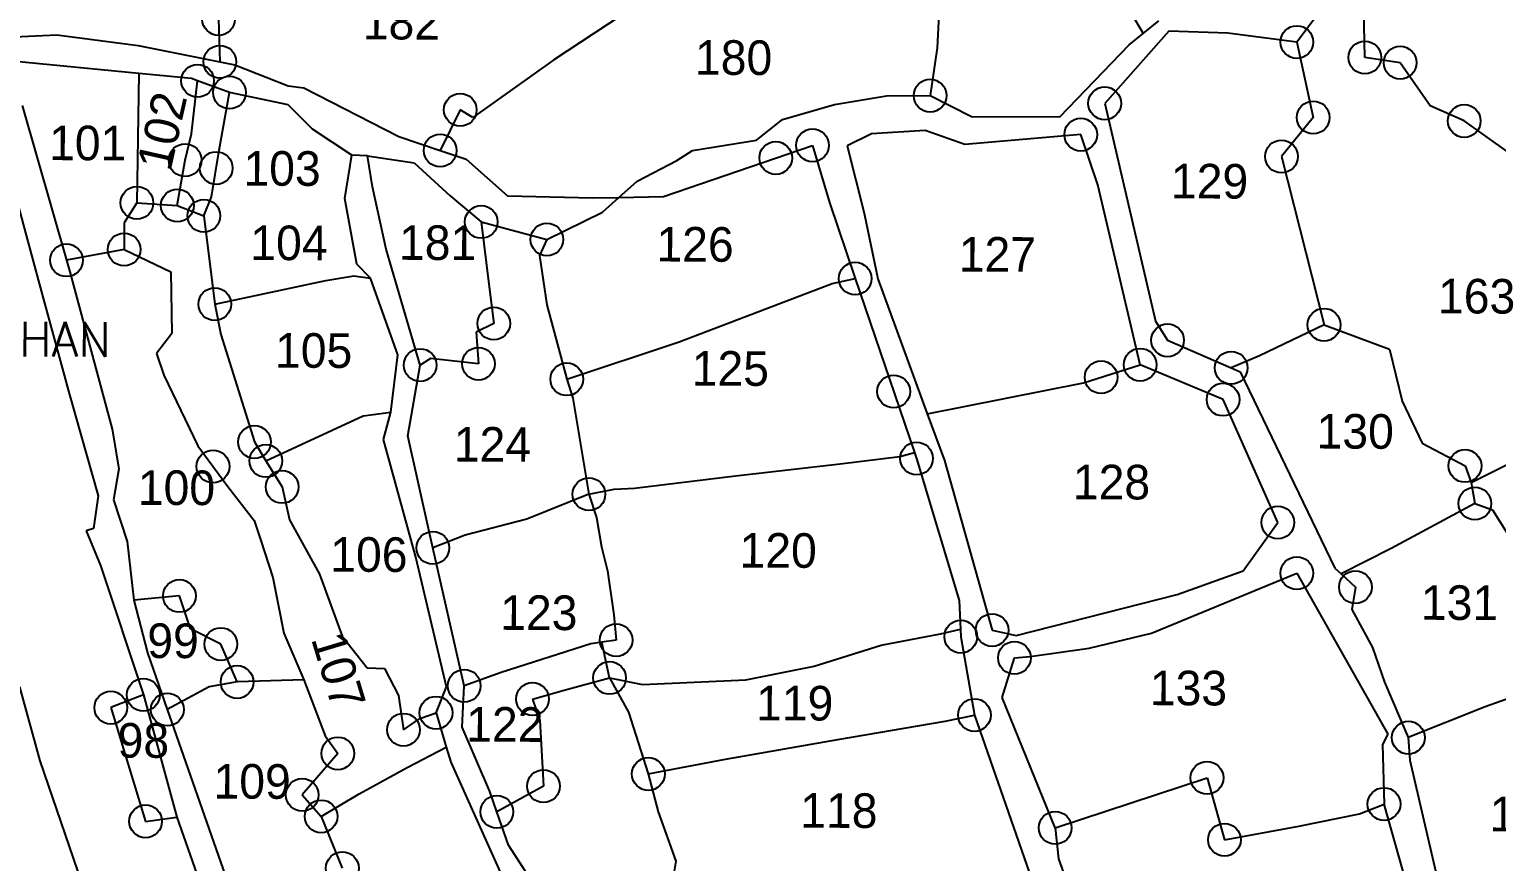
# Model space of a CAD drawing. Header units: metres. Extents: x 281411 to 286097, y 2026212 to 2030446.
# Drawn here: x 283848 to 284644, y 2027824 to 2028275 of the extents above; entities that cross this region are included whole.
import ezdxf
from ezdxf.enums import TextEntityAlignment as Align

# ---------------------------------------------------------------- set-up
doc = ezdxf.new("R2010")
doc.units = ezdxf.units.M
for name, color, linetype in [('POLY_PARCEL', 6, 'Continuous'), ('POLY_ROAD', 30, 'Continuous'), ('TEXT_MAPIN', 7, 'Continuous'), ('TEXT_PARCEL', 7, 'Continuous'), ('V_BOUND_LINE', 7, 'Continuous')]:
    doc.layers.add(name, color=color, linetype=linetype)
doc.styles.get("Standard").update_dxf_attribs({"font": 'simplex.shx'})
doc.styles.add('TEXT_MAP', font='')
doc.styles.get('TEXT_MAP').set_extended_font_data('Kruti Dev 050')

msp = doc.modelspace()

# ---------------------------------------------------------------- linework, layer by layer
for centre in [(283950.66, 2028280.88), (284535.74, 2028268.4), (283951.38, 2028257.62), (284572.6, 2028260.03), (284591.77, 2028257.2), (283939.29, 2028247.38), (283956.6, 2028241), (284336.73, 2028239.3), (284081.8, 2028231.61), (284431.46, 2028235.12), (284544.61, 2028227.41), (284626.57, 2028225.55), (284418.46, 2028218.14), (284070.9, 2028209.55), (284252.97, 2028205.47), (284272.93, 2028212.33), (284527.38, 2028206.27), (283932.5, 2028204.28), (283949.41, 2028200), (283906.36, 2028181.12), (283928.28, 2028179.66), (283942.64, 2028174.11), (284093.2, 2028170.76), (284128.81, 2028161.23), (283868.11, 2028149.96), (283899.4, 2028155.82), (284296.06, 2028140.03), (283948.59, 2028126.16), (284099.97, 2028115.68), (284550.47, 2028114.98), (284465.59, 2028106.52), (284091.65, 2028093.81), (284060.02, 2028093.1), (284429.49, 2028086.49), (284450.73, 2028093.29), (284500.1, 2028091.56), (284139.56, 2028085.38), (284316.97, 2028078.78), (284495.67, 2028074.34), (283970.15, 2028051.35), (283947.64, 2028038.06), (283976.27, 2028041.06), (284329.39, 2028042.38), (284626.96, 2028038.35), (283985.13, 2028026.95), (284151.61, 2028023.02), (284632.29, 2028017.95), (284525.39, 2028007.64), (284066.89, 2027993.89), (284535.74, 2027980.14), (283929.39, 2027967.8), (284567.49, 2027972.6), (284166.35, 2027943.84), (284353.35, 2027945.7), (284370.34, 2027949.27), (283951.87, 2027941.68), (284382.46, 2027934.21), (283960.69, 2027921.1), (284083.94, 2027919), (284162.83, 2027923.31), (283909.84, 2027914.1), (284120.99, 2027911.86), (283892.15, 2027907.18), (283922.85, 2027906.18), (284068.64, 2027904.42), (284360.75, 2027903.15), (284050.99, 2027895.2), (284596.2, 2027890.9), (284015.34, 2027882.36), (284183.83, 2027871.18), (284126.94, 2027864.6), (284486.97, 2027869.08), (283996.06, 2027859.85), (284583.02, 2027854.86), (284006.28, 2027848.16), (284101.65, 2027850.62), (283911.06, 2027845.47), (284404.62, 2027841.94), (284496.41, 2027835.49), (284017.8, 2027820.04)]:
    msp.add_circle(centre, 8.88)
at = {"layer": 'POLY_PARCEL'}
for p, q in [((284439.41, 2028294.98), (284452.27, 2028273.09)), ((284175.9, 2028287.32), (284132.61, 2028258.76)), ((284572.6, 2028260.03), (284572.02, 2028286.2)), ((283950.66, 2028280.88), (283951.38, 2028257.62)), ((284341.4, 2028283.1), (284340.63, 2028265.3)), ((284340.63, 2028265.3), (284336.73, 2028239.3)), ((284535.74, 2028268.4), (284544.61, 2028227.41)), ((284132.61, 2028258.76), (284088.63, 2028227.47)), ((284591.77, 2028257.2), (284572.6, 2028260.03)), ((284608.11, 2028233.85), (284591.77, 2028257.2)), ((283907.47, 2028251.37), (283906.36, 2028181.12)), ((283935.99, 2028218.65), (283939.29, 2028247.38)), ((283951.02, 2028209.68), (283956.6, 2028241)), ((284081.8, 2028231.61), (284070.9, 2028209.55)), ((284088.63, 2028227.47), (284081.8, 2028231.61)), ((284626.57, 2028225.55), (284608.11, 2028233.85)), ((284544.61, 2028227.41), (284527.38, 2028206.27)), ((284731.04, 2028151.14), (284626.57, 2028225.55)), ((283932.5, 2028204.28), (283935.99, 2028218.65)), ((283946.8, 2028184.36), (283951.02, 2028209.68)), ((284527.38, 2028206.27), (284550.47, 2028114.98)), ((283928.28, 2028179.66), (283932.5, 2028204.28)), ((283942.64, 2028174.11), (283946.8, 2028184.36)), ((283906.36, 2028181.12), (283899.46, 2028170.2)), ((283906.36, 2028181.12), (283928.28, 2028179.66)), ((283928.28, 2028179.66), (283942.64, 2028174.11)), ((283899.46, 2028170.2), (283899.4, 2028155.82)), ((283942.64, 2028174.11), (283948.59, 2028126.16)), ((284093.2, 2028170.76), (284097.32, 2028136.92)), ((284128.81, 2028161.23), (284124.8, 2028152.54)), ((283899.4, 2028155.82), (283868.11, 2028149.96)), ((283899.4, 2028155.82), (283924.7, 2028143.78)), ((284124.8, 2028152.54), (284128.79, 2028125.82)), ((283924.7, 2028143.78), (283925.23, 2028110.23)), ((283948.59, 2028126.16), (284008.93, 2028138.9)), ((284008.93, 2028138.9), (284024.01, 2028141.57)), ((284024.01, 2028141.57), (284033.07, 2028140.33)), ((284097.32, 2028136.92), (284099.97, 2028115.68)), ((284200.63, 2028105.64), (284283.66, 2028137.45)), ((284283.66, 2028137.45), (284296.06, 2028140.03)), ((283948.59, 2028126.16), (283951.92, 2028109.63)), ((284128.79, 2028125.82), (284139.56, 2028085.38)), ((284099.97, 2028115.68), (284090.36, 2028110.93)), ((284090.36, 2028110.93), (284091.65, 2028093.81)), ((284550.47, 2028114.98), (284515.46, 2028098.02)), ((284550.47, 2028114.98), (284586.03, 2028101.81)), ((283925.23, 2028110.23), (283916.96, 2028099.31)), ((283951.92, 2028109.63), (283970.15, 2028051.35)), ((284139.56, 2028085.38), (284200.63, 2028105.64)), ((283916.96, 2028099.31), (283921.02, 2028087.65)), ((284065.63, 2028096.67), (284060.02, 2028093.1)), ((284091.65, 2028093.81), (284065.63, 2028096.67)), ((284515.46, 2028098.02), (284500.1, 2028091.56)), ((284586.03, 2028101.81), (284592.87, 2028073.42)), ((283921.02, 2028087.65), (283939.34, 2028049.23)), ((284420, 2028083.46), (284450.73, 2028093.29)), ((284139.56, 2028085.38), (284142.94, 2028075.1)), ((284335.22, 2028066.56), (284420, 2028083.46)), ((284142.94, 2028075.1), (284151.61, 2028023.02)), ((284592.87, 2028073.42), (284603.73, 2028050.78)), ((283976.27, 2028041.06), (284029.13, 2028065.46)), ((284029.13, 2028065.46), (284044.04, 2028067.62)), ((283939.34, 2028049.23), (283955.69, 2028027.25)), ((283970.15, 2028051.35), (283976.27, 2028041.06)), ((284603.73, 2028050.78), (284626.96, 2028038.35)), ((283976.27, 2028041.06), (283985.13, 2028026.95)), ((284231.12, 2028032.93), (284288.01, 2028039.52)), ((284288.01, 2028039.52), (284320.23, 2028043.49)), ((284320.23, 2028043.49), (284328.27, 2028045.65)), ((284630.35, 2028029.44), (284650.94, 2028039.61)), ((284176.29, 2028026.33), (284231.12, 2028032.93)), ((284626.96, 2028038.35), (284630.35, 2028029.44)), ((283955.69, 2028027.25), (283969.99, 2028008.7)), ((283985.13, 2028026.95), (283989.16, 2028009.13)), ((284151.61, 2028023.02), (284117.99, 2028009.48)), ((284151.61, 2028023.02), (284165.33, 2028025.7)), ((284151.61, 2028023.02), (284155.69, 2028010.3)), ((284165.33, 2028025.7), (284176.29, 2028026.33)), ((284630.35, 2028029.44), (284632.29, 2028017.95)), ((284632.29, 2028017.95), (284586.97, 2027993.51)), ((284632.29, 2028017.95), (284641.87, 2028014.48)), ((283969.99, 2028008.7), (283973.37, 2027998.41)), ((283989.16, 2028009.13), (284005.47, 2027979.62)), ((284117.99, 2028009.48), (284084.38, 2028000.73)), ((284155.69, 2028010.3), (284158.36, 2027994.54)), ((284641.87, 2028014.48), (284684.03, 2027947.2)), ((284084.38, 2028000.73), (284066.89, 2027993.89)), ((283973.37, 2027998.41), (283980.12, 2027977.84)), ((284158.36, 2027994.54), (284161.72, 2027981.51)), ((284586.97, 2027993.51), (284559.74, 2027979.76)), ((283980.12, 2027977.84), (283986.15, 2027947.69)), ((284005.47, 2027979.62), (284017.65, 2027946.02)), ((284161.72, 2027981.51), (284165.04, 2027957.54)), ((283929.39, 2027967.8), (283904.74, 2027965.46)), ((283935.47, 2027949.97), (283929.39, 2027967.8)), ((284165.04, 2027957.54), (284166.35, 2027943.84)), ((283951.87, 2027941.68), (283935.47, 2027949.97)), ((283986.15, 2027947.69), (283997, 2027922.31)), ((284017.65, 2027946.02), (284031.27, 2027928.84)), ((284166.35, 2027943.84), (284158.57, 2027942.71)), ((284310.2, 2027941.13), (284342.42, 2027947.15)), ((284342.42, 2027947.15), (284353.17, 2027949.8)), ((283960.69, 2027921.1), (283951.87, 2027941.68)), ((284152.64, 2027941.84), (284103.93, 2027926.32)), ((284158.57, 2027942.71), (284152.64, 2027941.84)), ((284162.83, 2027923.31), (284158.57, 2027942.71)), ((284273.84, 2027929.66), (284310.2, 2027941.13)), ((284031.27, 2027928.84), (284040.76, 2027928.42)), ((284040.76, 2027928.42), (284048.33, 2027913.7)), ((284236.81, 2027922.29), (284273.84, 2027929.66)), ((283960.69, 2027921.1), (283945.6, 2027918.43)), ((283997, 2027922.31), (283960.69, 2027921.1)), ((283997, 2027922.31), (284008.53, 2027891.97)), ((284103.93, 2027926.32), (284083.94, 2027919)), ((284138.14, 2027916.58), (284162.83, 2027923.31)), ((284162.83, 2027923.31), (284180.63, 2027919.81)), ((284162.83, 2027923.31), (284173.02, 2027904.78)), ((284180.63, 2027919.81), (284236.81, 2027922.29)), ((284691.48, 2027926.62), (284637.96, 2027907.69)), ((283909.84, 2027914.1), (283892.15, 2027907.18)), ((283945.6, 2027918.43), (283922.85, 2027906.18)), ((284048.33, 2027913.7), (284050.99, 2027895.2)), ((284120.99, 2027911.86), (284138.14, 2027916.58)), ((284120.99, 2027911.86), (284125.05, 2027900.21)), ((283892.15, 2027907.18), (283911.06, 2027845.47)), ((284059.92, 2027901.32), (284068.64, 2027904.42)), ((284173.02, 2027904.78), (284183.83, 2027871.18)), ((284637.96, 2027907.69), (284596.2, 2027890.9)), ((284050.99, 2027895.2), (284059.92, 2027901.32)), ((284125.05, 2027900.21), (284126.94, 2027864.6)), ((284286.67, 2027889.89), (284344.95, 2027899.9)), ((284344.95, 2027899.9), (284360.75, 2027903.15)), ((284008.53, 2027891.97), (284015.34, 2027882.36)), ((284225.66, 2027879.21), (284286.67, 2027889.89)), ((284015.34, 2027882.36), (283996.06, 2027859.85)), ((284052.95, 2027874.65), (284074.2, 2027885.72)), ((284026.86, 2027860.39), (284052.95, 2027874.65)), ((284183.83, 2027871.18), (284225.66, 2027879.21)), ((284126.94, 2027864.6), (284101.65, 2027850.62)), ((284183.83, 2027871.18), (284189.22, 2027850.62)), ((284404.62, 2027841.94), (284486.97, 2027869.08)), ((284486.97, 2027869.08), (284496.41, 2027835.49)), ((283996.06, 2027859.85), (284006.28, 2027848.16)), ((284006.28, 2027848.16), (284026.86, 2027860.39)), ((283911.06, 2027845.47), (283928.04, 2027847.71)), ((284006.28, 2027848.16), (284017.8, 2027820.04)), ((284189.22, 2027850.62), (284198.69, 2027823.88)), ((284536.86, 2027842.84), (284569.77, 2027849.54)), ((284569.77, 2027849.54), (284583.02, 2027854.86)), ((284496.41, 2027835.49), (284536.86, 2027842.84)), ((284198.69, 2027823.88), (284191.64, 2027780.09))]:
    msp.add_line(p, q, dxfattribs=at)
at = {"layer": 'POLY_ROAD'}
for p, q in [((284552.87, 2028291.17), (284535.74, 2028268.4)), ((284452.27, 2028273.09), (284460.75, 2028279.99)), ((283832, 2028270.78), (283862.93, 2028272.36)), ((283862.93, 2028272.36), (283907, 2028266.54)), ((284466.35, 2028274.34), (284431.46, 2028235.12)), ((284444.74, 2028266.94), (284452.27, 2028273.09)), ((284498.24, 2028273.26), (284466.35, 2028274.34)), ((284535.74, 2028268.4), (284498.24, 2028273.26)), ((283907, 2028266.54), (283951.38, 2028257.62)), ((284407.04, 2028227.73), (284444.74, 2028266.94)), ((283907.47, 2028251.37), (283838.59, 2028258.07)), ((283951.38, 2028257.62), (283959.48, 2028255.99)), ((283959.48, 2028255.99), (283988.51, 2028244.6)), ((283936, 2028248.59), (283907.47, 2028251.37)), ((283939.29, 2028247.38), (283936, 2028248.59)), ((283956.6, 2028241), (283939.29, 2028247.38)), ((283988.47, 2028234.29), (283956.6, 2028241)), ((283988.51, 2028244.6), (283996.95, 2028243.63)), ((283996.95, 2028243.63), (284048.43, 2028217.14)), ((284284.87, 2028234.59), (284313.03, 2028239.15)), ((284313.03, 2028239.15), (284336.73, 2028239.3)), ((284336.73, 2028239.3), (284359.19, 2028227.95)), ((283844.03, 2028233.88), (283868.11, 2028149.96)), ((284001.54, 2028221.11), (283988.47, 2028234.29)), ((284256.68, 2028226.28), (284284.87, 2028234.59)), ((284431.46, 2028235.12), (284459.07, 2028116.86)), ((284242.56, 2028215.09), (284256.68, 2028226.28)), ((284359.19, 2028227.95), (284407.04, 2028227.73)), ((284023.05, 2028206.95), (284001.54, 2028221.11)), ((284048.43, 2028217.14), (284070.9, 2028209.55)), ((284207.83, 2028209.62), (284242.56, 2028215.09)), ((284304.95, 2028218.65), (284291.78, 2028212.15)), ((284334.04, 2028220.39), (284304.95, 2028218.65)), ((284355.58, 2028212.79), (284334.04, 2028220.39)), ((284418.46, 2028218.14), (284355.58, 2028212.79)), ((284427.71, 2028190.9), (284418.46, 2028218.14)), ((284019.2, 2028183.52), (284023.05, 2028206.95)), ((284031.45, 2028206.67), (284023.05, 2028206.95)), ((284034.18, 2028189.78), (284031.45, 2028206.67)), ((284031.45, 2028206.67), (284056.76, 2028202.81)), ((284070.9, 2028209.55), (284084.96, 2028204.79)), ((284192.13, 2028184.57), (284272.93, 2028212.33)), ((284199.36, 2028204.04), (284207.83, 2028209.62)), ((284272.93, 2028212.33), (284282.17, 2028181.35)), ((284291.78, 2028212.15), (284301, 2028175.54)), ((283835.15, 2028204.42), (283853.35, 2028137.39)), ((284056.76, 2028202.81), (284076.38, 2028184.9)), ((284084.96, 2028204.79), (284107.39, 2028185)), ((284177.73, 2028192.88), (284199.36, 2028204.04)), ((284167.86, 2028184.09), (284177.73, 2028192.88)), ((284450.73, 2028093.29), (284427.71, 2028190.9)), ((284025.6, 2028147.87), (284019.2, 2028183.52)), ((284041.54, 2028156), (284034.18, 2028189.78)), ((284076.38, 2028184.9), (284093.2, 2028170.76)), ((284107.39, 2028185), (284153.66, 2028183.81)), ((284153.66, 2028183.81), (284167.86, 2028184.09)), ((284158.89, 2028176.09), (284167.86, 2028184.09)), ((284167.86, 2028184.09), (284192.13, 2028184.57)), ((284128.81, 2028161.23), (284158.89, 2028176.09)), ((284282.17, 2028181.35), (284296.06, 2028140.03)), ((284301, 2028175.54), (284308.34, 2028139.88)), ((284093.2, 2028170.76), (284128.81, 2028161.23)), ((284060.02, 2028093.1), (284041.54, 2028156)), ((283868.11, 2028149.96), (283869.89, 2028143.75)), ((283869.89, 2028143.75), (283892.96, 2028058.33)), ((284033.07, 2028140.33), (284025.6, 2028147.87)), ((283853.35, 2028137.39), (283869.65, 2028077.74)), ((284047.94, 2028098.59), (284033.07, 2028140.33)), ((284296.06, 2028140.03), (284328.27, 2028045.65)), ((284308.34, 2028139.88), (284335.22, 2028066.56)), ((284459.07, 2028116.86), (284465.59, 2028106.52)), ((284465.59, 2028106.52), (284500.1, 2028091.56)), ((284044.04, 2028067.62), (284047.94, 2028098.59)), ((284053.28, 2028054.68), (284060.02, 2028093.1)), ((284495.67, 2028074.34), (284450.73, 2028093.29)), ((284500.1, 2028091.56), (284504.92, 2028089.47)), ((284504.92, 2028089.47), (284556.28, 2027982.96)), ((283869.65, 2028077.74), (283885.34, 2028022.2)), ((284525.39, 2028007.64), (284495.67, 2028074.34)), ((284040.23, 2028052.68), (284044.04, 2028067.62)), ((284335.22, 2028066.56), (284344.48, 2028041.27)), ((283892.96, 2028058.33), (283896.62, 2028036.75)), ((284057.77, 2027988.85), (284040.23, 2028052.68)), ((284065.23, 2028001.19), (284053.28, 2028054.68)), ((284328.27, 2028045.65), (284329.39, 2028042.38)), ((284329.39, 2028042.38), (284352.5, 2027965.39)), ((284344.48, 2028041.27), (284370.34, 2027949.27)), ((283896.62, 2028036.75), (283893.73, 2028019.88)), ((283885.34, 2028022.2), (283882.71, 2028004.36)), ((283893.73, 2028019.88), (283901.13, 2027997.35)), ((284506.51, 2027981.47), (284525.39, 2028007.64)), ((283882.71, 2028004.36), (283878.88, 2028003.11)), ((283878.88, 2028003.11), (283886.56, 2027984.33)), ((284066.89, 2027993.89), (284065.23, 2028001.19)), ((283901.13, 2027997.35), (283904.74, 2027965.46)), ((284083.94, 2027919), (284066.89, 2027993.89)), ((283886.56, 2027984.33), (283909.84, 2027914.1)), ((284074.33, 2027918.45), (284057.77, 2027988.85)), ((284456.79, 2027947.68), (284535.74, 2027980.14)), ((284470.8, 2027968.51), (284506.51, 2027981.47)), ((284535.74, 2027980.14), (284585.07, 2027892.72)), ((284556.28, 2027982.96), (284559.74, 2027979.76)), ((284559.74, 2027979.76), (284567.49, 2027972.6)), ((284383.46, 2027946.4), (284470.8, 2027968.51)), ((284567.49, 2027972.6), (284565.56, 2027960.42)), ((283904.74, 2027965.46), (283912.12, 2027936.95)), ((284352.5, 2027965.39), (284353.17, 2027949.8)), ((284565.56, 2027960.42), (284576.72, 2027939.74)), ((284353.17, 2027949.8), (284353.35, 2027945.7)), ((284353.35, 2027945.7), (284360.75, 2027903.15)), ((284370.34, 2027949.27), (284383.46, 2027946.4)), ((284422.98, 2027939.39), (284456.79, 2027947.68)), ((283912.12, 2027936.95), (283922.85, 2027906.18)), ((284391.07, 2027934.85), (284422.98, 2027939.39)), ((284576.72, 2027939.74), (284583.2, 2027920.96)), ((284375.8, 2027912.68), (284382.46, 2027934.21)), ((284382.46, 2027934.21), (284391.07, 2027934.85)), ((284583.2, 2027920.96), (284596.2, 2027890.9)), ((283909.84, 2027914.1), (283928.04, 2027847.71)), ((284068.64, 2027904.42), (284074.33, 2027918.45)), ((284082.9, 2027896.5), (284083.94, 2027919)), ((284404.62, 2027841.94), (284375.8, 2027912.68)), ((283922.85, 2027906.18), (283960.27, 2027798.9)), ((284068.64, 2027904.42), (284074.2, 2027885.72)), ((284097.76, 2027861.74), (284082.9, 2027896.5)), ((284360.75, 2027903.15), (284395.02, 2027805.12)), ((284585.07, 2027892.72), (284582.23, 2027887.11)), ((284596.2, 2027890.9), (284597.08, 2027878.71)), ((284074.2, 2027885.72), (284076.64, 2027877.54)), ((284582.23, 2027887.11), (284583.02, 2027854.86)), ((284076.64, 2027877.54), (284113.54, 2027795.46)), ((284597.08, 2027878.71), (284626.29, 2027752.33)), ((284101.65, 2027850.62), (284097.76, 2027861.74)), ((283928.04, 2027847.71), (283941.27, 2027810.04)), ((284107.94, 2027832.63), (284101.65, 2027850.62)), ((284616.26, 2027737.52), (284583.02, 2027854.86)), ((284404.62, 2027841.94), (284406.42, 2027825.05)), ((284125.65, 2027805.36), (284107.94, 2027832.63)), ((284406.42, 2027825.05), (284433.29, 2027749.93))]:
    msp.add_line(p, q, dxfattribs=at)
at = {"layer": 'V_BOUND_LINE'}
for p, q in [((283842.63, 2027918.5), (283853.76, 2027878.33)), ((283853.76, 2027878.33), (283895.15, 2027757.47))]:
    msp.add_line(p, q, dxfattribs=at)

# ---------------------------------------------------------------- texts
at = {"layer": 'TEXT_MAPIN'}
msp.add_text('GAVTHAN', height=18.786, rotation=359.74128, dxfattribs=at).set_placement((283783.58, 2028098.09))
at = {"layer": 'TEXT_PARCEL', "style": 'TEXT_MAP'}
for s, rotation, p in [('182', 359.74128, (284049.83, 2028269.8)), ('180', 359.74128, (284230.08, 2028250.58)), ('102', 77.30832, (283929.12, 2028218.04)), ('101', 359.74128, (283879.62, 2028204.23)), ('103', 359.74128, (283985.07, 2028190.41)), ('129', 359.74128, (284488.33, 2028183.5)), ('104', 359.74128, (283988.8, 2028150.01)), ('181', 359.74128, (284069.48, 2028150.13)), ('126', 359.74128, (284209.16, 2028149.24)), ('127', 359.74128, (284373.19, 2028143.78)), ('163', 359.74128, (284633.24, 2028121.09)), ('105', 359.74128, (284002.21, 2028091.62)), ('125', 359.74128, (284228.31, 2028081.88)), ('130', 359.74128, (284567.36, 2028047.74)), ('124', 359.74128, (284099.21, 2028040.68)), ('128', 359.74128, (284435.12, 2028020.23)), ('100', 359.74128, (283927.77, 2028017.16)), ('106', 359.74128, (284032.18, 2027980.9)), ('120', 359.74128, (284254.25, 2027983.13)), ('123', 359.74128, (284124.38, 2027949.33)), ('131', 359.74128, (284623.95, 2027954.78)), ('99', 359.74128, (283925.92, 2027934.08)), ('107', 286.85339, (284006.81, 2027924.53)), ('133', 359.74128, (284476.89, 2027908.45)), ('119', 359.74128, (284263.21, 2027900.25)), ('122', 359.74128, (284105.93, 2027888.69)), ('98', 359.74128, (283909.83, 2027880)), ('109', 359.74128, (283968.84, 2027857.78)), ('118', 359.74128, (284287.21, 2027841.96)), ('132', 359.74128, (284661.26, 2027840.02))]:
    msp.add_text(s, height=18.786, rotation=rotation, dxfattribs=at).set_placement(p, align=Align.CENTER)

doc.saveas('drawing.dxf')
